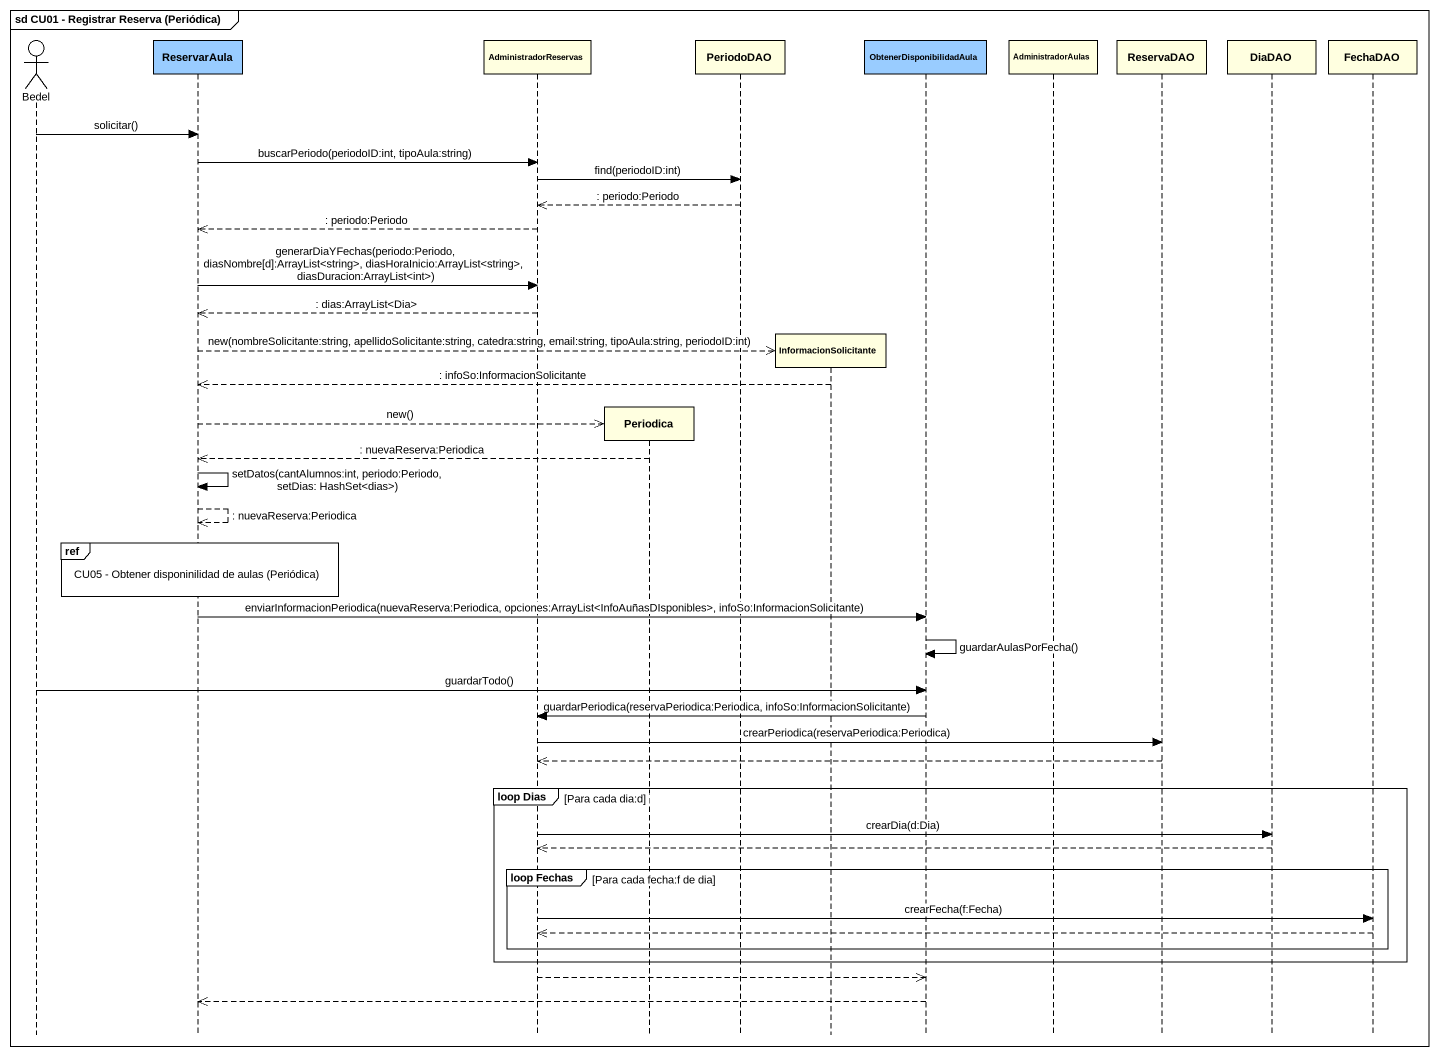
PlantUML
@startuml
mainframe sd CU01 - Registrar Reserva (Periódica)
hide footbox
actor Bedel
participant ReservarAula #99CCFF
participant AdministradorReservas #FFFFE0
participant Periodica #FFFFE0
participant PeriodoDAO #FFFFE0
participant InformacionSolicitante #FFFFE0
participant ObtenerDisponibilidadAula #99CCFF
participant AdministradorAulas #FFFFE0
participant ReservaDAO #FFFFE0
participant DiaDAO #FFFFE0
participant FechaDAO #FFFFE0

Bedel -> ReservarAula : solicitar()
ReservarAula -> AdministradorReservas : buscarPeriodo(periodoID:int, tipoAula:string)
AdministradorReservas -> PeriodoDAO : find(periodoID:int)
PeriodoDAO -->> AdministradorReservas : : periodo:Periodo
AdministradorReservas -->> ReservarAula : : periodo:Periodo
ReservarAula -> AdministradorReservas : generarDiaYFechas(periodo:Periodo, diasNombre[d]:ArrayList<string>, diasHoraInicio:ArrayList<string>, diasDuracion:ArrayList<int>)
AdministradorReservas -->> ReservarAula : : dias:ArrayList<Dia>
ReservarAula -->> InformacionSolicitante ** : new(nombreSolicitante:string, apellidoSolicitante:string, catedra:string, email:string, tipoAula:string, periodoID:int)
InformacionSolicitante -->> ReservarAula : : infoSo:InformacionSolicitante
ReservarAula -->> Periodica ** : new()
Periodica -->> ReservarAula : : nuevaReserva:Periodica
ReservarAula -> ReservarAula : setDatos(cantAlumnos:int, periodo:Periodo, setDias: HashSet<dias>)
ReservarAula -->> ReservarAula : : nuevaReserva:Periodica
ref over ReservarAula : CU05 - Obtener disponinilidad de aulas (Periódica)
ReservarAula -> ObtenerDisponibilidadAula : enviarInformacionPeriodica(nuevaReserva:Periodica, opciones:ArrayList<InfoAuñasDIsponibles>, infoSo:InformacionSolicitante)
ObtenerDisponibilidadAula -> ObtenerDisponibilidadAula : guardarAulasPorFecha()
Bedel -> ObtenerDisponibilidadAula : guardarTodo()
ObtenerDisponibilidadAula -> AdministradorReservas : guardarPeriodica(reservaPeriodica:Periodica, infoSo:InformacionSolicitante)
AdministradorReservas -> ReservaDAO : crearPeriodica(reservaPeriodica:Periodica)
ReservaDAO -->> AdministradorReservas
group loop Dias [Para cada dia:d]
  AdministradorReservas -> DiaDAO : crearDia(d:Dia)
  DiaDAO -->> AdministradorReservas
  group loop Fechas [Para cada fecha:f de dia]
    AdministradorReservas -> FechaDAO : crearFecha(f:Fecha)
    FechaDAO -->> AdministradorReservas
  end
end
AdministradorReservas -->> ObtenerDisponibilidadAula
ObtenerDisponibilidadAula -->> ReservarAula
@enduml
